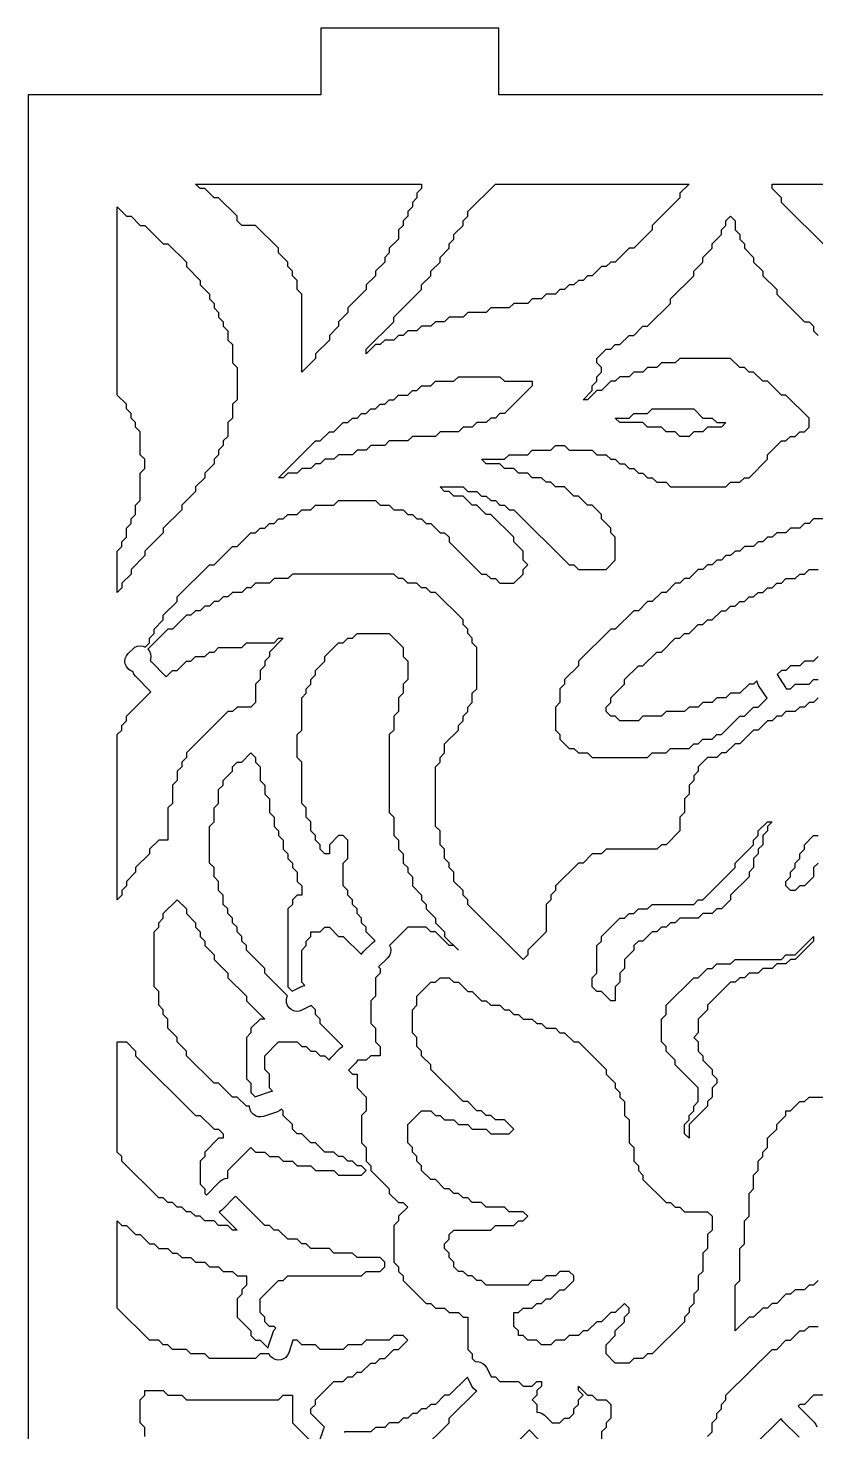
# Model space of a CAD drawing. Header units: millimetres. Extents: x 10 to 410, y 18 to 283.
# Drawn here: x 10 to 45.4, y 84 to 147 of the extents above; entities that cross this region are included whole.
import ezdxf

# ---------------------------------------------------------------- set-up
doc = ezdxf.new("R2010")
doc.units = ezdxf.units.MM
doc.layers.add('CUT', color=1, linetype='Continuous')

msp = doc.modelspace()

# ---------------------------------------------------------------- linework, layer by layer
at = {"layer": 'CUT'}
for points in [[(52.134, 147), (52.134, 144), (31.134, 144), (31.134, 147), (23.134, 147), (23.134, 144), (10, 144), (10, 24), (23.134, 24), (23.134, 21), (31.134, 21), (31.134, 24), (52.134, 24), (52.134, 21), (60.134, 21), (60.134, 24), (73.2679, 24), (73.2679, 144), (60.134, 144), (60.134, 147)], [(24.349803, 134.441176), (24.349803, 134.235294), (23.935811, 133.823529), (23.935811, 133.617647), (23.521819, 133.205882), (23.521819, 133), (22.900831, 132.382353), (22.900831, 132.176471), (22.279843, 131.558824), (22.279843, 135.058824), (22.072847, 135.264706), (22.072847, 135.676471), (21.86585, 135.882353), (21.86585, 136.088235), (21.658854, 136.294118), (21.658854, 136.5), (21.244862, 136.911765), (21.244862, 137.117647), (20.209882, 138.147059), (19.588894, 138.147059), (19.381898, 138.352941), (19.381898, 138.558824), (18.553913, 139.382353), (18.346917, 139.382353), (17.932925, 139.794118), (17.725929, 139.794118), (17.518933, 140), (27.66174, 140), (27.66174, 139.794118), (27.454744, 139.588235), (27.454744, 139.382353), (27.247748, 139.176471), (27.247748, 138.970588), (27.040752, 138.764706), (27.040752, 138.558824), (26.833756, 138.352941), (26.833756, 138.147059), (26.62676, 137.941176), (26.62676, 137.529412), (26.212768, 137.117647), (26.212768, 136.911765), (26.005772, 136.705882), (26.005772, 136.5), (25.59178, 136.088235), (25.59178, 135.882353), (25.177787, 135.470588), (25.177787, 135.264706)], [(33.664626, 135.058824), (33.250634, 135.058824), (33.043638, 134.852941), (32.629646, 134.852941), (32.42265, 134.647059), (31.801662, 134.647059), (31.594665, 134.441176), (30.766681, 134.441176), (30.559685, 134.235294), (29.731701, 134.235294), (29.524705, 134.029412), (28.903717, 134.029412), (28.696721, 133.823529), (28.282728, 133.823529), (28.075732, 133.617647), (27.66174, 133.617647), (27.454744, 133.411765), (27.040752, 133.411765), (26.833756, 133.205882), (26.62676, 133.205882), (26.419764, 133), (26.005772, 133), (25.798776, 132.794118), (25.59178, 132.794118), (25.177787, 132.382353), (25.177787, 132.588235), (26.419764, 133.823529), (26.419764, 134.029412), (27.66174, 135.264706), (27.66174, 135.470588), (28.075732, 135.882353), (28.075732, 136.088235), (28.489725, 136.5), (28.489725, 136.705882), (28.903717, 137.117647), (28.903717, 137.323529), (29.110713, 137.529412), (29.110713, 137.735294), (29.524705, 138.147059), (29.524705, 138.352941), (29.731701, 138.558824), (29.731701, 138.764706), (30.973677, 140), (39.667512, 140), (39.25352, 139.588235), (39.25352, 139.382353), (38.011543, 138.147059), (38.011543, 137.941176), (37.183559, 137.117647), (36.976563, 137.117647), (36.355575, 136.5), (36.148579, 136.5), (35.941583, 136.294118), (35.734587, 136.294118), (35.320595, 135.882353), (35.113599, 135.882353), (34.906603, 135.676471), (34.699606, 135.676471), (34.49261, 135.470588), (34.285614, 135.470588), (34.078618, 135.264706), (33.871622, 135.264706)], [(18.967906, 133), (19.174902, 132.794118), (19.174902, 131.970588), (19.381898, 131.764706), (19.381898, 130.323529), (19.174902, 130.117647), (19.174902, 129.5), (18.967906, 129.294118), (18.967906, 128.676471), (18.760909, 128.470588), (18.760909, 128.264706), (18.553913, 128.058824), (18.553913, 127.852941), (18.346917, 127.647059), (18.346917, 127.441176), (17.932925, 127.029412), (17.932925, 126.823529), (17.518933, 126.411765), (17.518933, 126.205882), (16.897945, 125.588235), (16.897945, 125.382353), (16.069961, 124.558824), (16.069961, 124.352941), (15.241976, 123.529412), (15.241976, 123.323529), (14.620988, 122.705882), (14.620988, 122.5), (14.206996, 122.088235), (14.206996, 121.882353), (14, 121.676471), (14, 123.529412), (14.206996, 123.735294), (14.206996, 123.941176), (14.413992, 124.147059), (14.413992, 124.558824), (14.620988, 124.764706), (14.620988, 124.970588), (14.827984, 125.176471), (14.827984, 125.588235), (15.03498, 125.794118), (15.03498, 127.029412), (15.241976, 127.235294), (15.241976, 127.647059), (15.03498, 127.852941), (15.03498, 128.882353), (14.827984, 129.088235), (14.827984, 129.294118), (14.620988, 129.5), (14.620988, 129.705882), (14.413992, 129.911765), (14.413992, 130.117647), (14, 130.529412), (14, 138.970588), (14.413992, 138.558824), (14.620988, 138.558824), (15.03498, 138.147059), (15.241976, 138.147059), (16.069961, 137.323529), (16.276957, 137.323529), (17.104941, 136.5), (17.104941, 136.294118), (17.725929, 135.676471), (17.725929, 135.470588), (18.139921, 135.058824), (18.139921, 134.852941), (18.346917, 134.647059), (18.346917, 134.441176), (18.553913, 134.235294), (18.553913, 134.029412), (18.760909, 133.823529), (18.760909, 133.617647), (18.967906, 133.411765)], [(27.454744, 130.735294), (27.66174, 130.941176), (28.075732, 130.941176), (28.282728, 131.147059), (29.110713, 131.147059), (29.317709, 131.352941), (31.180673, 131.352941), (31.387669, 131.147059), (32.629646, 131.147059), (32.629646, 130.941176), (31.387669, 129.705882), (31.180673, 129.705882), (30.973677, 129.5), (30.766681, 129.5), (30.559685, 129.294118), (30.145693, 129.294118), (29.938697, 129.088235), (29.524705, 129.088235), (29.317709, 128.882353), (28.489725, 128.882353), (28.282728, 128.676471), (27.247748, 128.676471), (27.040752, 128.470588), (26.212768, 128.470588), (26.005772, 128.264706), (25.384784, 128.264706), (25.177787, 128.058824), (24.763795, 128.058824), (24.556799, 127.852941), (23.935811, 127.852941), (23.728815, 127.647059), (23.314823, 127.647059), (23.107827, 127.441176), (22.900831, 127.441176), (22.693835, 127.235294), (22.279843, 127.235294), (22.072847, 127.029412), (21.658854, 127.029412), (21.451858, 126.823529), (21.244862, 126.823529), (22.900831, 128.470588), (23.107827, 128.470588), (23.521819, 128.882353), (23.728815, 128.882353), (24.142807, 129.294118), (24.349803, 129.294118), (24.556799, 129.5), (24.763795, 129.5), (24.970791, 129.705882), (25.177787, 129.705882), (25.384784, 129.911765), (25.59178, 129.911765), (25.798776, 130.117647), (26.005772, 130.117647), (26.212768, 130.323529), (26.419764, 130.323529), (26.62676, 130.529412), (27.040752, 130.529412), (27.247748, 130.735294)], [(36.562571, 129.294118), (36.355575, 129.5), (36.976563, 129.5), (37.183559, 129.705882), (37.804547, 129.705882), (38.011543, 129.911765), (39.874508, 129.911765), (40.2885, 129.5), (40.702492, 129.5), (40.909488, 129.294118), (41.32348, 129.294118), (41.116484, 129.088235), (40.495496, 129.088235), (40.2885, 128.882353), (39.874508, 128.882353), (39.667512, 128.676471), (39.25352, 128.676471), (39.046524, 128.882353), (38.632532, 128.882353), (38.425536, 129.088235), (37.804547, 129.088235), (37.597551, 129.294118)], [(39.046524, 106.852941), (38.839528, 106.852941), (38.632532, 106.647059), (38.425536, 106.647059), (38.21854, 106.441176), (38.011543, 106.441176), (37.597551, 106.029412), (37.390555, 106.029412), (37.183559, 105.823529), (37.183559, 105.617647), (36.769567, 105.205882), (36.769567, 104.794118), (36.562571, 104.588235), (36.562571, 104.176471), (36.355575, 103.970588), (36.355575, 103.352941), (36.148579, 103.352941), (35.734587, 103.764706), (35.527591, 103.764706), (35.320595, 103.970588), (35.320595, 104.382353), (35.527591, 104.588235), (35.527591, 105.823529), (35.734587, 106.029412), (35.734587, 106.235294), (36.562571, 107.058824), (36.769567, 107.058824), (36.976563, 107.264706), (37.183559, 107.264706), (37.390555, 107.470588), (37.804547, 107.470588), (38.011543, 107.676471), (39.874508, 107.676471), (40.081504, 107.882353), (40.2885, 107.882353), (41.737473, 109.323529), (41.737473, 109.529412), (42.565457, 110.352941), (42.565457, 110.558824), (42.772453, 110.764706), (42.772453, 110.970588), (43.186445, 111.382353), (43.393441, 111.382353), (43.186445, 111.176471), (43.186445, 110.970588), (42.979449, 110.764706), (42.979449, 110.352941), (42.772453, 110.147059), (42.772453, 109.941176), (42.565457, 109.735294), (42.565457, 109.323529), (42.358461, 109.117647), (42.358461, 108.911765), (41.530477, 108.088235), (41.530477, 107.882353), (41.116484, 107.470588), (40.909488, 107.470588), (40.702492, 107.264706), (40.2885, 107.264706), (40.081504, 107.058824), (39.25352, 107.058824)], [(40.081504, 101.088235), (40.2885, 100.882353), (40.2885, 100.676471), (40.702492, 100.264706), (40.702492, 100.058824), (40.909488, 99.852941), (40.909488, 99.647059), (40.702492, 99.441176), (40.702492, 99.029412), (40.495496, 98.823529), (40.495496, 98.617647), (39.667512, 97.794118), (39.667512, 97.176471), (39.460516, 97.382353), (39.460516, 97.794118), (39.667512, 98), (39.667512, 98.205882), (39.874508, 98.411765), (39.874508, 98.617647), (40.081504, 98.823529), (40.081504, 99.441176), (39.046524, 100.470588), (39.046524, 100.676471), (38.632532, 101.088235), (38.632532, 101.294118), (38.425536, 101.5), (38.425536, 102.529412), (38.632532, 102.735294), (38.632532, 103.147059), (39.874508, 104.382353), (40.081504, 104.382353), (40.495496, 104.794118), (40.702492, 104.794118), (40.909488, 105), (41.530477, 105), (41.737473, 105.205882), (43.807433, 105.205882), (44.014429, 105.411765), (44.428421, 105.411765), (45.256406, 106.235294), (45.256406, 106.029412), (44.428421, 105.205882), (44.221425, 105.205882), (44.014429, 105), (43.600437, 105), (43.393441, 104.794118), (42.979449, 104.794118), (42.772453, 104.588235), (42.358461, 104.588235), (42.151465, 104.382353), (41.944469, 104.382353), (41.737473, 104.176471), (41.530477, 104.176471), (40.495496, 103.147059), (40.495496, 102.941176), (40.081504, 102.529412), (40.081504, 101.911765), (39.874508, 101.705882), (40.081504, 101.5)], [(33.871622, 101.911765), (34.078618, 101.911765), (34.49261, 101.5), (34.699606, 101.5), (35.941583, 100.264706), (35.941583, 100.058824), (36.355575, 99.647059), (36.355575, 99.441176), (36.562571, 99.235294), (36.562571, 99.029412), (36.769567, 98.823529), (36.769567, 98.205882), (36.976563, 98), (36.976563, 96.970588), (37.183559, 96.764706), (37.183559, 96.147059), (37.390555, 95.941176), (37.390555, 95.735294), (37.597551, 95.529412), (37.597551, 95.323529), (38.632532, 94.294118), (38.839528, 94.294118), (39.046524, 94.088235), (39.25352, 94.088235), (39.460516, 93.882353), (40.495496, 93.882353), (40.702492, 93.676471), (40.702492, 93.058824), (40.495496, 92.852941), (40.495496, 92.235294), (40.2885, 92.029412), (40.2885, 91.205882), (40.081504, 91), (40.081504, 90.382353), (39.874508, 90.176471), (39.874508, 89.764706), (39.667512, 89.558824), (39.667512, 89.352941), (39.460516, 89.147059), (39.460516, 88.941176), (38.011543, 87.5), (37.804547, 87.5), (37.597551, 87.294118), (37.183559, 87.294118), (36.976563, 87.088235), (36.355575, 87.088235), (35.941583, 87.5), (35.941583, 87.911765), (36.355575, 88.323529), (36.355575, 88.529412), (36.769567, 88.941176), (36.769567, 89.147059), (36.976563, 89.352941), (36.976563, 89.558824), (36.769567, 89.764706), (36.355575, 89.352941), (36.148579, 89.352941), (35.734587, 88.941176), (35.527591, 88.941176), (35.113599, 88.529412), (34.906603, 88.529412), (34.699606, 88.323529), (34.285614, 88.323529), (34.078618, 88.117647), (33.664626, 88.117647), (33.45763, 87.911765), (33.043638, 87.911765), (32.836642, 88.117647), (32.42265, 88.117647), (32.215654, 88.323529), (32.008658, 88.323529), (32.008658, 88.529412), (31.801662, 88.735294), (31.801662, 89.352941), (32.008658, 89.352941), (32.215654, 89.558824), (32.629646, 89.558824), (32.836642, 89.764706), (33.043638, 89.764706), (33.250634, 89.970588), (33.45763, 89.970588), (33.871622, 90.382353), (34.078618, 90.382353), (34.49261, 90.794118), (34.49261, 91), (34.285614, 91.205882), (33.871622, 91.205882), (33.664626, 91), (33.250634, 91), (33.043638, 90.794118), (32.629646, 90.794118), (32.42265, 90.588235), (30.559685, 90.588235), (30.352689, 90.794118), (30.145693, 90.794118), (29.938697, 91), (29.731701, 91), (29.524705, 91.205882), (29.317709, 91.205882), (29.110713, 91.411765), (29.110713, 91.617647), (28.903717, 91.823529), (28.903717, 92.029412), (28.696721, 92.235294), (28.696721, 92.441176), (28.903717, 92.647059), (28.903717, 92.852941), (29.110713, 93.058824), (30.766681, 93.058824), (30.973677, 93.264706), (31.801662, 93.264706), (32.008658, 93.470588), (32.215654, 93.470588), (32.42265, 93.676471), (32.215654, 93.882353), (31.594665, 93.882353), (31.387669, 94.088235), (30.559685, 94.088235), (30.352689, 94.294118), (29.938697, 94.294118), (29.731701, 94.5), (29.524705, 94.5), (29.317709, 94.705882), (29.110713, 94.705882), (28.903717, 94.911765), (28.696721, 94.911765), (28.282728, 95.323529), (28.075732, 95.323529), (27.66174, 95.735294), (27.66174, 95.941176), (27.454744, 96.147059), (27.454744, 96.352941), (27.247748, 96.558824), (27.247748, 96.764706), (27.040752, 96.970588), (27.040752, 97.794118), (27.66174, 98.411765), (28.075732, 98.411765), (28.282728, 98.205882), (28.489725, 98.205882), (28.696721, 98), (29.110713, 98), (29.317709, 97.794118), (29.731701, 97.794118), (29.938697, 97.588235), (30.559685, 97.588235), (30.766681, 97.382353), (31.594665, 97.382353), (31.801662, 97.588235), (31.387669, 98), (30.973677, 98), (30.766681, 98.205882), (30.559685, 98.205882), (30.352689, 98.411765), (30.145693, 98.411765), (29.731701, 98.823529), (29.524705, 98.823529), (28.075732, 100.264706), (28.075732, 100.470588), (27.66174, 100.882353), (27.66174, 101.088235), (27.454744, 101.294118), (27.454744, 101.705882), (27.247748, 101.911765), (27.247748, 102.941176), (27.454744, 103.147059), (27.454744, 103.558824), (28.075732, 104.176471), (28.282728, 104.176471), (28.489725, 104.382353), (28.903717, 104.382353), (29.110713, 104.176471), (29.317709, 104.176471), (29.731701, 103.764706), (29.938697, 103.764706), (30.352689, 103.352941), (30.559685, 103.352941), (30.766681, 103.147059), (31.180673, 103.147059), (31.387669, 102.941176), (31.594665, 102.941176), (31.801662, 102.735294), (32.008658, 102.735294), (32.215654, 102.529412), (32.629646, 102.529412), (32.836642, 102.323529), (33.043638, 102.323529), (33.250634, 102.117647), (33.664626, 102.117647)]]:
    msp.add_lwpolyline(points, close=True, dxfattribs=at)
for points in [[(45.877394, 137.117647), (43.807433, 139.176471), (43.807433, 139.382353), (43.393441, 139.794118), (43.393441, 140), (51.88028, 140)], [(45.463402, 116.941176), (45.256406, 116.735294), (45.04941, 116.735294), (44.842414, 116.529412), (44.635418, 116.529412), (44.428421, 116.323529), (44.014429, 116.323529), (43.807433, 116.117647), (43.600437, 116.117647), (43.393441, 115.911765), (43.186445, 115.911765), (42.772453, 115.5), (42.565457, 115.5), (41.944469, 114.882353), (41.737473, 114.882353), (41.32348, 114.470588), (41.116484, 114.470588), (40.909488, 114.264706), (40.495496, 114.264706), (40.081504, 113.852941), (40.081504, 113.647059), (39.874508, 113.441176), (39.874508, 113.235294), (39.667512, 113.029412), (39.667512, 112.617647), (39.460516, 112.411765), (39.460516, 111.794118), (39.25352, 111.588235), (39.25352, 110.970588), (38.632532, 110.352941), (38.425536, 110.352941), (38.21854, 110.147059), (35.941583, 110.147059), (35.734587, 109.941176), (35.320595, 109.941176), (34.906603, 109.529412), (34.699606, 109.529412), (33.664626, 108.5), (33.664626, 108.294118), (33.45763, 108.088235), (33.45763, 107.882353), (33.250634, 107.676471), (33.250634, 106.441176), (32.42265, 105.617647), (32.42265, 105.411765), (32.215654, 105.205882), (29.731701, 107.676471), (29.731701, 107.882353), (29.524705, 108.088235), (29.524705, 108.294118), (29.110713, 108.705882), (29.110713, 109.117647), (28.903717, 109.323529), (28.903717, 109.529412), (28.696721, 109.735294), (28.696721, 110.147059), (28.489725, 110.352941), (28.489725, 110.970588), (28.282728, 111.176471), (28.282728, 113.852941), (28.489725, 114.058824), (28.489725, 114.264706), (28.696721, 114.470588), (28.696721, 114.882353), (29.317709, 115.5), (29.317709, 115.705882), (29.524705, 115.911765), (29.524705, 116.117647), (29.731701, 116.323529), (29.731701, 116.529412), (29.938697, 116.735294), (29.938697, 117.147059), (30.145693, 117.352941), (30.145693, 119.205882), (29.938697, 119.411765), (29.938697, 119.617647), (29.731701, 119.823529), (29.731701, 120.029412), (29.524705, 120.235294), (29.524705, 120.441176), (28.282728, 121.676471), (28.075732, 121.676471), (27.868736, 121.882353), (27.66174, 121.882353), (27.454744, 122.088235), (27.040752, 122.088235), (26.833756, 122.294118), (26.62676, 122.294118), (26.419764, 122.5), (21.86585, 122.5), (21.658854, 122.294118), (21.037866, 122.294118), (20.83087, 122.088235), (20.209882, 122.088235), (20.002886, 121.882353), (19.79589, 121.882353), (19.588894, 121.676471), (19.174902, 121.676471), (18.967906, 121.470588), (18.760909, 121.470588), (18.553913, 121.264706), (18.346917, 121.264706), (18.139921, 121.058824), (17.932925, 121.058824), (17.725929, 120.852941), (17.518933, 120.852941), (17.311937, 120.647059), (17.104941, 120.647059), (16.483953, 120.029412), (16.276957, 120.029412), (15.375306, 119.132612), (15.451318, 119.032995), (15.498958, 118.9171), (15.514979, 118.792823), (15.498288, 118.668634), (15.474402, 118.611406), (15.506804, 118.586404), (16.197707, 117.891765), (16.483953, 118.176471), (16.690949, 118.176471), (17.104941, 118.588235), (17.311937, 118.588235), (17.518933, 118.794118), (17.932925, 118.794118), (18.139921, 119), (18.346917, 119), (18.553913, 119.205882), (19.588894, 119.205882), (19.79589, 119.411765), (21.037866, 119.411765), (21.244862, 119.617647), (21.451858, 119.617647), (20.83087, 119), (20.83087, 118.794118), (20.623874, 118.588235), (20.623874, 118.382353), (20.416878, 118.176471), (20.416878, 117.764706), (20.209882, 117.558824), (20.209882, 116.735294), (20.002886, 116.529412), (19.381898, 116.529412), (19.174902, 116.323529), (18.967906, 116.323529), (17.104941, 114.470588), (17.104941, 114.264706), (16.897945, 114.058824), (16.897945, 113.852941), (16.690949, 113.647059), (16.690949, 113.235294), (16.483953, 113.029412), (16.483953, 112.205882), (16.276957, 112), (16.276957, 110.558824), (15.862965, 110.558824), (15.448972, 110.147059), (15.448972, 109.941176), (14.827984, 109.323529), (14.827984, 109.117647), (14.413992, 108.705882), (14.413992, 108.5), (14.206996, 108.294118), (14.206996, 108.088235), (14, 107.882353), (14, 115.294118), (14.206996, 115.5), (14.206996, 115.705882), (14.413992, 115.911765), (14.413992, 116.117647), (15.517055, 117.214776), (14.826153, 117.909415), (14.750141, 118.009032), (14.702501, 118.124928), (14.586864, 118.173192), (14.487659, 118.249741), (14.411646, 118.349357), (14.364006, 118.465253), (14.347986, 118.58953), (14.364677, 118.713719), (14.412941, 118.829356), (14.48949, 118.928561), (14.696486, 119.134443), (14.796102, 119.210456), (14.911998, 119.258095), (15.036275, 119.274116), (15.160464, 119.257425), (15.254385, 119.218224), (15.448972, 119.411765), (15.448972, 119.617647), (15.655969, 119.823529), (15.655969, 120.029412), (16.069961, 120.441176), (16.069961, 120.647059), (16.690949, 121.264706), (16.690949, 121.470588), (18.139921, 122.911765), (18.346917, 122.911765), (19.174902, 123.735294), (19.381898, 123.735294), (20.002886, 124.352941), (20.209882, 124.352941), (20.416878, 124.558824), (20.623874, 124.558824), (20.83087, 124.764706), (21.037866, 124.764706), (21.244862, 124.970588), (21.451858, 124.970588), (21.658854, 125.176471), (22.072847, 125.176471), (22.279843, 125.382353), (22.693835, 125.382353), (22.900831, 125.588235), (23.728815, 125.588235), (23.935811, 125.794118), (25.59178, 125.794118), (25.798776, 125.588235), (26.212768, 125.588235), (26.419764, 125.382353), (26.833756, 125.382353), (27.040752, 125.176471), (27.247748, 125.176471), (27.454744, 124.970588), (27.66174, 124.970588), (27.868736, 124.764706), (28.075732, 124.764706), (28.489725, 124.352941), (28.696721, 124.352941), (28.903717, 124.147059), (28.903717, 123.941176), (30.352689, 122.5), (30.559685, 122.5), (30.766681, 122.294118), (30.973677, 122.294118), (31.180673, 122.088235), (31.801662, 122.088235), (32.215654, 122.5), (32.215654, 122.705882), (32.42265, 122.911765), (32.215654, 123.117647), (32.215654, 123.529412), (31.801662, 123.941176), (31.801662, 124.147059), (30.766681, 125.176471), (30.559685, 125.176471), (30.145693, 125.588235), (29.938697, 125.588235), (29.524705, 126), (29.110713, 126), (28.903717, 126.205882), (28.696721, 126.205882), (28.489725, 126.411765), (29.524705, 126.411765), (29.731701, 126.205882), (30.145693, 126.205882), (30.352689, 126), (30.559685, 126), (30.766681, 125.794118), (30.973677, 125.794118), (31.180673, 125.588235), (31.387669, 125.588235), (31.594665, 125.382353), (31.801662, 125.382353), (34.285614, 122.911765), (34.49261, 122.911765), (34.699606, 122.705882), (35.941583, 122.705882), (36.355575, 123.117647), (36.355575, 124.147059), (36.148579, 124.352941), (36.148579, 124.558824), (35.734587, 124.970588), (35.734587, 125.176471), (35.320595, 125.588235), (35.113599, 125.588235), (34.699606, 126), (34.49261, 126), (34.078618, 126.411765), (33.664626, 126.411765), (33.45763, 126.617647), (33.250634, 126.617647), (33.043638, 126.823529), (32.629646, 126.823529), (32.42265, 127.029412), (32.008658, 127.029412), (31.801662, 127.235294), (31.387669, 127.235294), (31.180673, 127.441176), (30.559685, 127.441176), (30.352689, 127.647059), (31.387669, 127.647059), (31.594665, 127.852941), (32.42265, 127.852941), (32.629646, 128.058824), (33.45763, 128.058824), (33.664626, 128.264706), (34.078618, 128.264706), (34.285614, 128.058824), (35.320595, 128.058824), (35.527591, 127.852941), (35.941583, 127.852941), (36.148579, 127.647059), (36.355575, 127.647059), (36.562571, 127.441176), (36.769567, 127.441176), (36.976563, 127.235294), (37.183559, 127.235294), (37.390555, 127.029412), (37.597551, 127.029412), (37.804547, 126.823529), (38.011543, 126.823529), (38.21854, 126.617647), (38.632532, 126.617647), (38.839528, 126.411765), (41.32348, 126.411765), (41.530477, 126.617647), (41.944469, 126.617647), (42.151465, 126.823529), (42.358461, 126.823529), (43.186445, 127.647059), (43.186445, 127.852941), (43.807433, 128.470588), (44.014429, 128.470588), (44.221425, 128.676471), (44.428421, 128.676471), (44.635418, 128.882353), (44.842414, 128.882353), (45.04941, 129.088235), (45.04941, 129.5), (44.014429, 130.529412), (43.807433, 130.529412), (43.186445, 131.147059), (42.979449, 131.147059), (42.565457, 131.558824), (42.358461, 131.558824), (42.151465, 131.764706), (41.944469, 131.764706), (41.530477, 132.176471), (39.25352, 132.176471), (39.046524, 131.970588), (38.425536, 131.970588), (38.21854, 131.764706), (37.804547, 131.764706), (37.597551, 131.558824), (37.183559, 131.558824), (36.976563, 131.352941), (36.562571, 131.352941), (36.355575, 131.147059), (36.148579, 131.147059), (35.734587, 130.735294), (35.527591, 130.735294), (35.113599, 130.323529), (34.906603, 130.323529), (35.320595, 130.735294), (35.320595, 130.941176), (35.527591, 131.147059), (35.527591, 131.352941), (35.734587, 131.558824), (35.734587, 131.764706), (35.527591, 131.970588), (35.527591, 132.176471), (35.941583, 132.588235), (36.148579, 132.588235), (36.355575, 132.794118), (36.562571, 132.794118), (36.976563, 133.205882), (37.183559, 133.205882), (37.597551, 133.617647), (37.804547, 133.617647), (38.839528, 134.647059), (38.839528, 134.852941), (39.874508, 135.882353), (39.874508, 136.088235), (40.2885, 136.5), (40.2885, 136.705882), (40.702492, 137.117647), (40.702492, 137.323529), (41.116484, 137.735294), (41.116484, 137.941176), (41.32348, 138.147059), (41.32348, 138.352941), (41.530477, 138.558824), (41.737473, 138.352941), (41.737473, 137.941176), (41.944469, 137.735294), (41.944469, 137.529412), (42.151465, 137.323529), (42.151465, 137.117647), (42.565457, 136.705882), (42.565457, 136.5), (42.979449, 136.088235), (42.979449, 135.882353), (43.600437, 135.264706), (43.600437, 135.058824), (44.842414, 133.823529), (45.04941, 133.823529), (45.256406, 133.617647), (45.256406, 133.411765), (45.463402, 133.205882)], [(45.877394, 124.970588), (45.256406, 124.970588), (45.04941, 124.764706), (44.842414, 124.764706), (44.635418, 124.558824), (44.221425, 124.558824), (44.014429, 124.352941), (43.600437, 124.352941), (43.393441, 124.147059), (43.186445, 124.147059), (42.979449, 123.941176), (42.772453, 123.941176), (42.565457, 123.735294), (42.151465, 123.735294), (41.944469, 123.529412), (41.737473, 123.529412), (41.530477, 123.323529), (41.32348, 123.323529), (41.116484, 123.117647), (40.909488, 123.117647), (40.702492, 122.911765), (40.495496, 122.911765), (40.2885, 122.705882), (40.081504, 122.705882), (39.667512, 122.294118), (39.460516, 122.294118), (39.25352, 122.088235), (39.046524, 122.088235), (38.632532, 121.676471), (38.425536, 121.676471), (38.011543, 121.264706), (37.804547, 121.264706), (37.390555, 120.852941), (37.183559, 120.852941), (36.355575, 120.029412), (36.148579, 120.029412), (34.699606, 118.588235), (34.699606, 118.382353), (34.078618, 117.764706), (34.078618, 117.558824), (33.871622, 117.352941), (33.871622, 116.735294), (33.664626, 116.529412), (33.664626, 115.5), (33.871622, 115.294118), (33.871622, 115.088235), (34.285614, 114.676471), (34.49261, 114.676471), (34.699606, 114.470588), (35.113599, 114.470588), (35.320595, 114.264706), (37.804547, 114.264706), (38.011543, 114.470588), (38.632532, 114.470588), (38.839528, 114.676471), (39.667512, 114.676471), (39.874508, 114.882353), (40.081504, 114.882353), (40.2885, 115.088235), (40.702492, 115.088235), (40.909488, 115.294118), (41.116484, 115.294118), (41.944469, 116.117647), (42.151465, 116.117647), (42.565457, 116.529412), (42.772453, 116.529412), (43.170929, 116.925744), (42.787726, 117.497455), (42.732142, 117.609758), (42.712949, 117.705522), (42.565457, 117.558824), (42.358461, 117.558824), (41.944469, 117.147059), (41.530477, 117.147059), (41.32348, 116.941176), (40.909488, 116.941176), (40.702492, 116.735294), (40.2885, 116.735294), (40.081504, 116.529412), (39.667512, 116.529412), (39.460516, 116.323529), (38.632532, 116.323529), (38.425536, 116.117647), (37.597551, 116.117647), (37.390555, 115.911765), (36.562571, 115.911765), (36.355575, 116.117647), (36.148579, 116.117647), (35.941583, 116.323529), (35.941583, 116.529412), (36.148579, 116.735294), (36.148579, 116.941176), (36.769567, 117.558824), (36.769567, 117.764706), (37.390555, 118.382353), (37.597551, 118.382353), (38.21854, 119), (38.425536, 119), (39.046524, 119.617647), (39.25352, 119.617647), (39.460516, 119.823529), (39.667512, 119.823529), (40.081504, 120.235294), (40.2885, 120.235294), (40.495496, 120.441176), (40.702492, 120.441176), (41.116484, 120.852941), (41.32348, 120.852941), (41.530477, 121.058824), (41.737473, 121.058824), (41.944469, 121.264706), (42.151465, 121.264706), (42.358461, 121.470588), (42.565457, 121.470588), (42.772453, 121.676471), (42.979449, 121.676471), (43.186445, 121.882353), (43.393441, 121.882353), (43.600437, 122.088235), (43.807433, 122.088235), (44.014429, 122.294118), (44.428421, 122.294118), (44.635418, 122.5), (44.842414, 122.5), (45.04941, 122.705882), (45.463402, 122.705882)], [(23.066698, 83.534881), (23.273694, 84.152528), (23.304677, 84.215974), (22.693835, 84.823529), (22.693835, 85.029412), (22.900831, 85.235294), (22.900831, 85.441176), (23.728815, 86.264706), (24.142807, 86.264706), (24.349803, 86.470588), (24.556799, 86.470588), (24.763795, 86.676471), (24.970791, 86.676471), (25.384784, 87.088235), (25.59178, 87.088235), (25.798776, 87.294118), (26.005772, 87.294118), (26.419764, 87.705882), (26.62676, 87.705882), (27.040752, 88.117647), (26.833756, 88.323529), (26.419764, 88.323529), (26.212768, 88.117647), (25.177787, 88.117647), (24.970791, 87.911765), (24.349803, 87.911765), (24.142807, 87.705882), (23.107827, 87.705882), (22.900831, 87.911765), (22.279843, 87.911765), (22.072847, 88.117647), (21.889098, 88.117647), (21.699983, 87.553355), (21.644998, 87.440758), (21.562745, 87.346229), (21.458828, 87.27621), (21.34033, 87.235472), (21.215326, 87.226792), (21.092335, 87.250761), (20.979738, 87.305746), (20.885209, 87.388), (20.81519, 87.491916), (20.812411, 87.5), (20.416878, 87.5), (20.209882, 87.294118), (18.139921, 87.294118), (17.932925, 87.5), (17.311937, 87.5), (17.104941, 87.705882), (16.483953, 87.705882), (16.276957, 87.911765), (16.069961, 87.911765), (15.862965, 88.117647), (15.448972, 88.117647), (14, 89.558824), (14, 93.470588), (14.206996, 93.264706), (14.413992, 93.264706), (14.827984, 92.852941), (15.03498, 92.852941), (15.448972, 92.441176), (15.655969, 92.441176), (15.862965, 92.235294), (16.276957, 92.235294), (16.483953, 92.029412), (16.690949, 92.029412), (16.897945, 91.823529), (17.311937, 91.823529), (17.518933, 91.617647), (17.932925, 91.617647), (18.139921, 91.411765), (18.553913, 91.411765), (18.760909, 91.205882), (19.174902, 91.205882), (19.381898, 91), (19.79589, 91), (19.79589, 90.588235), (19.588894, 90.382353), (19.588894, 90.176471), (19.381898, 89.970588), (19.381898, 89.147059), (20.002886, 88.529412), (20.002886, 88.323529), (20.209882, 88.117647), (20.416878, 88.117647), (20.77152, 87.764913), (20.789741, 87.85841), (20.996737, 88.476057), (21.051722, 88.588654), (21.113694, 88.659874), (21.037866, 88.735294), (20.83087, 88.735294), (20.623874, 88.941176), (20.623874, 89.147059), (20.416878, 89.352941), (20.416878, 89.970588), (21.244862, 90.794118), (21.451858, 90.794118), (21.658854, 91), (24.970791, 91), (25.177787, 91.205882), (25.798776, 91.205882), (26.005772, 91.411765), (26.005772, 91.617647), (25.798776, 91.823529), (24.763795, 91.823529), (24.556799, 92.029412), (23.728815, 92.029412), (23.521819, 92.235294), (22.693835, 92.235294), (22.486839, 92.441176), (22.279843, 92.441176), (22.072847, 92.647059), (21.658854, 92.647059), (21.244862, 93.058824), (21.037866, 93.058824), (20.83087, 93.264706), (20.623874, 93.264706), (19.308231, 94.57327), (18.690593, 93.952291), (18.591388, 93.875742), (18.569672, 93.866679), (19.381898, 93.058824), (19.174902, 93.058824), (18.967906, 93.264706), (18.553913, 93.264706), (18.346917, 93.470588), (17.932925, 93.470588), (17.725929, 93.676471), (17.518933, 93.676471), (17.311937, 93.882353), (17.104941, 93.882353), (16.897945, 94.088235), (16.690949, 94.088235), (16.483953, 94.294118), (16.276957, 94.294118), (16.069961, 94.5), (15.862965, 94.5), (14.206996, 96.147059), (14.206996, 96.352941), (14, 96.558824), (14, 101.5), (14.413992, 101.5), (14.827984, 101.088235), (14.827984, 100.882353), (17.518933, 98.205882), (17.725929, 98.205882), (18.346917, 97.588235), (18.553913, 97.588235), (18.760909, 97.382353), (18.760909, 97.176471), (18.553913, 97.176471), (17.932925, 96.558824), (17.932925, 96.352941), (17.725929, 96.147059), (17.725929, 95.117647), (17.932925, 94.911765), (17.932925, 94.705882), (18.009942, 94.62928), (18.62758, 95.250259), (18.726785, 95.326808), (18.842422, 95.375072), (18.966611, 95.391763), (18.967906, 95.391596), (18.967906, 95.735294), (20.002886, 96.764706), (20.209882, 96.558824), (20.623874, 96.558824), (20.83087, 96.352941), (21.244862, 96.352941), (21.451858, 96.147059), (21.86585, 96.147059), (22.072847, 95.941176), (22.693835, 95.941176), (22.900831, 95.735294), (23.728815, 95.735294), (23.935811, 95.529412), (24.970791, 95.529412), (25.177787, 95.735294), (24.970791, 95.941176), (24.763795, 95.941176), (24.556799, 96.147059), (24.349803, 96.147059), (24.142807, 96.352941), (23.935811, 96.352941), (23.728815, 96.558824), (23.314823, 96.558824), (22.900831, 96.970588), (22.693835, 96.970588), (22.279843, 97.382353), (22.072847, 97.382353), (21.86585, 97.588235), (21.86585, 97.794118), (21.451858, 98.205882), (21.451858, 98.411765), (21.376238, 98.486978), (21.301694, 98.422537), (21.18892, 98.367917), (20.567932, 98.162035), (20.444863, 98.138464), (20.319888, 98.147548), (20.201522, 98.188669), (20.097833, 98.259024), (20.015886, 98.353819), (19.961265, 98.466593), (19.937695, 98.589662), (19.939729, 98.617647), (19.79589, 98.617647), (19.381898, 99.029412), (19.174902, 99.029412), (18.553913, 99.647059), (18.346917, 99.647059), (17.104941, 100.882353), (17.104941, 101.088235), (16.690949, 101.5), (16.690949, 101.705882), (16.276957, 102.117647), (16.276957, 102.529412), (16.069961, 102.735294), (16.069961, 102.941176), (15.862965, 103.147059), (15.862965, 103.764706), (15.655969, 103.970588), (15.655969, 106.441176), (15.862965, 106.647059), (15.862965, 106.852941), (16.069961, 107.058824), (16.069961, 107.264706), (16.690949, 107.882353), (17.104941, 107.470588), (17.104941, 107.264706), (17.518933, 106.852941), (17.518933, 106.647059), (17.725929, 106.441176), (17.725929, 106.235294), (17.932925, 106.029412), (17.932925, 105.823529), (18.346917, 105.411765), (18.346917, 105.205882), (18.967906, 104.588235), (18.967906, 104.382353), (19.79589, 103.558824), (19.79589, 103.352941), (20.623874, 102.529412), (20.416878, 102.529412), (20.002886, 102.117647), (20.002886, 101.911765), (19.79589, 101.705882), (19.79589, 99.852941), (20.002886, 99.647059), (20.002886, 99.235294), (20.198554, 99.040679), (20.265824, 99.07326), (20.886812, 99.279142), (20.976509, 99.296321), (20.83087, 99.441176), (20.83087, 100.058824), (20.623874, 100.264706), (20.623874, 100.882353), (21.244862, 101.5), (22.072847, 101.5), (22.279843, 101.294118), (22.486839, 101.294118), (22.693835, 101.088235), (22.900831, 101.088235), (23.107827, 100.882353), (23.314823, 100.882353), (23.51276, 100.685481), (23.521706, 100.707245), (23.597719, 100.806861), (24.009478, 101.220847), (24.108683, 101.297396), (24.130398, 101.30646), (23.107827, 102.323529), (23.107827, 102.529412), (22.900831, 102.735294), (22.900831, 102.941176), (22.707362, 103.133604), (22.700576, 103.129037), (22.286584, 102.923155), (22.168064, 102.88248), (22.043055, 102.873867), (21.920076, 102.897901), (21.807509, 102.952946), (21.713024, 103.03525), (21.64306, 103.139204), (21.602385, 103.257724), (21.593772, 103.382733), (21.617807, 103.505711), (21.648711, 103.568912), (20.623874, 104.588235), (20.623874, 104.794118), (19.79589, 105.617647), (19.79589, 105.823529), (19.588894, 106.029412), (19.588894, 106.235294), (19.381898, 106.441176), (19.381898, 106.647059), (19.174902, 106.852941), (19.174902, 107.058824), (18.967906, 107.264706), (18.967906, 107.470588), (18.760909, 107.676471), (18.760909, 108.088235), (18.553913, 108.294118), (18.553913, 108.705882), (18.346917, 108.911765), (18.346917, 109.323529), (18.139921, 109.529412), (18.139921, 111.176471), (18.346917, 111.382353), (18.346917, 112), (18.553913, 112.205882), (18.553913, 112.823529), (18.760909, 113.029412), (18.760909, 113.235294), (19.174902, 113.647059), (19.174902, 113.852941), (19.381898, 114.058824), (19.588894, 114.058824), (20.002886, 114.470588), (20.209882, 114.264706), (20.209882, 114.058824), (20.416878, 113.852941), (20.416878, 113.235294), (20.623874, 113.029412), (20.623874, 112.617647), (20.83087, 112.411765), (20.83087, 111.794118), (21.037866, 111.588235), (21.037866, 111.176471), (21.244862, 110.970588), (21.244862, 110.764706), (21.451858, 110.558824), (21.451858, 110.147059), (21.658854, 109.941176), (21.658854, 109.735294), (21.86585, 109.529412), (21.86585, 109.323529), (22.072847, 109.117647), (22.072847, 108.705882), (22.279843, 108.5), (22.279843, 108.088235), (22.072847, 108.088235), (21.86585, 107.882353), (21.86585, 107.676471), (21.658854, 107.470588), (21.658854, 103.970588), (21.852323, 103.77816), (21.859109, 103.782728), (22.273102, 103.98861), (22.391621, 104.029285), (22.425479, 104.031618), (22.279843, 104.176471), (22.279843, 105.617647), (22.486839, 105.823529), (22.486839, 106.029412), (22.693835, 106.235294), (22.693835, 106.441176), (23.107827, 106.441176), (23.314823, 106.647059), (23.521819, 106.647059), (23.935811, 106.235294), (24.142807, 106.235294), (24.961733, 105.420775), (24.970679, 105.442539), (25.046691, 105.542155), (25.45845, 105.956142), (25.557655, 106.03269), (25.579371, 106.041754), (25.177787, 106.441176), (25.177787, 106.647059), (24.970791, 106.852941), (24.970791, 107.058824), (24.763795, 107.264706), (24.763795, 107.470588), (24.556799, 107.676471), (24.556799, 107.882353), (24.349803, 108.088235), (24.349803, 108.294118), (24.142807, 108.5), (24.142807, 109.529412), (24.349803, 109.735294), (24.349803, 110.558824), (24.142807, 110.764706), (23.935811, 110.764706), (23.521819, 110.352941), (23.521819, 109.941176), (23.314823, 109.941176), (23.107827, 110.147059), (23.107827, 110.352941), (22.900831, 110.558824), (22.900831, 110.764706), (22.693835, 110.970588), (22.693835, 111.382353), (22.486839, 111.588235), (22.486839, 112), (22.279843, 112.205882), (22.279843, 114.058824), (22.072847, 114.264706), (22.072847, 115.294118), (22.279843, 115.5), (22.279843, 116.941176), (22.486839, 117.147059), (22.486839, 117.352941), (22.693835, 117.558824), (22.693835, 117.764706), (22.900831, 117.970588), (22.900831, 118.176471), (23.314823, 118.588235), (23.314823, 118.794118), (23.935811, 119.411765), (24.142807, 119.411765), (24.349803, 119.617647), (24.556799, 119.617647), (24.763795, 119.823529), (26.212768, 119.823529), (26.833756, 119.205882), (26.833756, 118.794118), (27.040752, 118.588235), (27.040752, 117.764706), (26.833756, 117.558824), (26.833756, 117.147059), (26.62676, 116.941176), (26.62676, 116.323529), (26.419764, 116.117647), (26.419764, 115.5), (26.212768, 115.294118), (26.212768, 111.794118), (26.419764, 111.588235), (26.419764, 110.764706), (26.62676, 110.558824), (26.62676, 110.147059), (26.833756, 109.941176), (26.833756, 109.529412), (27.040752, 109.323529), (27.040752, 109.117647), (27.247748, 108.911765), (27.247748, 108.5), (27.66174, 108.088235), (27.66174, 107.882353), (27.868736, 107.676471), (27.868736, 107.470588), (28.282728, 107.058824), (28.282728, 106.852941), (28.696721, 106.441176), (28.696721, 106.235294), (29.317709, 105.617647), (29.110713, 105.823529), (28.903717, 105.823529), (28.282728, 106.441176), (28.075732, 106.441176), (27.868736, 106.647059), (27.040752, 106.647059), (26.223904, 105.834605), (26.262083, 105.74313), (26.278774, 105.618942), (26.262753, 105.494665), (26.215114, 105.378769), (26.139101, 105.279153), (25.727343, 104.865166), (25.798776, 104.794118), (25.798776, 104.588235), (25.59178, 104.382353), (25.59178, 103.558824), (25.384784, 103.352941), (25.384784, 102.323529), (25.59178, 102.117647), (25.59178, 101.5), (25.798776, 101.294118), (25.798776, 100.882353), (25.384784, 100.882353), (25.177787, 100.676471), (24.779704, 100.676471), (24.766141, 100.643475), (24.690129, 100.543858), (24.38131, 100.233369), (24.556799, 100.058824), (24.763795, 100.058824), (24.763795, 99.441176), (25.177787, 99.029412), (25.177787, 98.411765), (24.970791, 98.205882), (24.970791, 96.970588), (25.177787, 96.764706), (25.177787, 96.147059), (25.384784, 95.941176), (25.384784, 95.735294), (26.212768, 94.911765), (26.212768, 94.705882), (26.62676, 94.294118), (26.833756, 94.294118), (27.040752, 94.088235), (26.62676, 93.676471), (26.62676, 93.470588), (26.419764, 93.264706), (26.419764, 91.617647), (26.62676, 91.411765), (26.62676, 91.205882), (26.833756, 91), (26.833756, 90.794118), (27.868736, 89.764706), (28.075732, 89.764706), (28.282728, 89.558824), (28.696721, 89.558824), (28.903717, 89.352941), (29.317709, 89.352941), (29.524705, 89.147059), (29.731701, 89.147059), (29.731701, 87.705882), (29.938697, 87.5), (29.938697, 87.294118), (30.084446, 87.149153), (30.173417, 87.155669), (30.296498, 87.132166), (30.409302, 87.077607), (30.504141, 86.995712), (30.574553, 86.892061), (30.781549, 86.480296), (30.784928, 86.470588), (30.973677, 86.470588), (31.180673, 86.264706), (32.008658, 86.264706), (32.215654, 86.058824), (32.629646, 86.058824), (32.836642, 86.264706), (33.043638, 86.264706), (33.043638, 86.058824), (32.836642, 85.852941), (32.836642, 85.647059), (32.629646, 85.441176), (32.836642, 85.235294), (32.836642, 84.891596), (32.959624, 84.875743), (33.07552, 84.828103), (33.175136, 84.75209), (33.517303, 84.411765), (33.871622, 84.411765), (34.078618, 84.617647), (34.285614, 84.617647), (34.49261, 84.823529), (34.49261, 85.029412), (34.699606, 85.235294), (34.699606, 85.441176), (34.906603, 85.647059), (34.699606, 85.852941), (34.699606, 86.058824), (35.113599, 85.647059), (35.320595, 85.647059), (35.527591, 85.441176), (35.941583, 85.441176), (36.148579, 85.235294), (36.148579, 84.617647), (35.941583, 84.411765), (35.941583, 84.205882), (35.734587, 84), (35.734587, 83.588235)], [(45.463402, 118.794118), (45.256406, 118.588235), (44.842414, 118.588235), (44.635418, 118.382353), (44.221425, 118.382353), (44.014429, 118.176471), (43.807433, 118.176471), (43.615954, 117.986021), (43.999156, 117.41431), (44.02953, 117.352941), (44.221425, 117.352941), (44.428421, 117.558824), (45.04941, 117.558824), (45.256406, 117.764706), (45.463402, 117.764706)], [(45.463402, 109.529412), (45.256406, 109.323529), (45.256406, 108.911765), (44.842414, 108.5), (44.635418, 108.5), (44.428421, 108.294118), (44.221425, 108.294118), (44.014429, 108.5), (44.014429, 108.705882), (44.221425, 108.911765), (44.221425, 109.117647), (44.428421, 109.323529), (44.428421, 109.529412), (44.635418, 109.735294), (44.635418, 109.941176), (44.842414, 110.147059), (44.842414, 110.352941), (45.256406, 110.764706), (45.463402, 110.764706)], [(45.463402, 90.794118), (45.256406, 90.588235), (45.04941, 90.588235), (44.842414, 90.382353), (44.428421, 90.382353), (44.221425, 90.176471), (44.014429, 90.176471), (43.600437, 89.764706), (43.393441, 89.764706), (43.186445, 89.558824), (42.979449, 89.558824), (42.565457, 89.147059), (42.358461, 89.147059), (41.737473, 88.529412), (41.737473, 90.588235), (41.944469, 90.794118), (41.944469, 92.235294), (42.151465, 92.441176), (42.151465, 93.470588), (42.358461, 93.676471), (42.358461, 94.705882), (42.565457, 94.911765), (42.565457, 95.529412), (42.772453, 95.735294), (42.772453, 96.147059), (42.979449, 96.352941), (42.979449, 96.558824), (43.186445, 96.764706), (43.186445, 97.176471), (43.600437, 97.588235), (43.600437, 97.794118), (44.014429, 98.205882), (44.014429, 98.411765), (44.221425, 98.411765), (44.635418, 98.823529), (44.842414, 98.823529), (45.04941, 99.029412), (45.670398, 99.029412)], [(40.495496, 83.794118), (40.702492, 84), (40.702492, 84.411765), (40.909488, 84.617647), (40.909488, 84.823529), (41.116484, 85.029412), (41.116484, 85.235294), (41.32348, 85.441176), (41.32348, 85.647059), (43.393441, 87.705882), (43.600437, 87.705882), (44.014429, 88.117647), (44.221425, 88.117647), (44.635418, 88.529412), (44.842414, 88.529412), (45.04941, 88.735294), (45.463402, 88.735294)], [(27.66174, 83.176471), (28.903717, 84.411765), (28.903717, 84.617647), (30.13436, 85.841669), (30.08908, 85.863569), (29.994241, 85.945465), (29.923829, 86.049116), (29.718536, 86.457494), (28.903717, 85.647059), (28.696721, 85.647059), (28.282728, 85.235294), (28.075732, 85.235294), (27.868736, 85.029412), (27.66174, 85.029412), (27.454744, 84.823529), (27.247748, 84.823529), (27.040752, 84.617647), (26.833756, 84.617647), (26.62676, 84.411765), (26.212768, 84.411765), (26.005772, 84.205882), (25.59178, 84.205882), (25.384784, 84), (24.205854, 84), (24.207905, 83.970464)], [(15.241976, 83.794118), (15.241976, 84.205882), (15.03498, 84.411765), (15.03498, 85.441176), (15.241976, 85.647059), (15.241976, 85.852941), (16.069961, 85.852941), (16.276957, 85.647059), (16.897945, 85.647059), (17.104941, 85.441176), (21.244862, 85.441176), (21.451858, 85.647059), (21.86585, 85.647059), (21.86585, 84.411765), (22.900831, 83.382353)], [(45.877394, 85.647059), (45.256406, 85.647059), (44.842414, 85.235294), (44.635418, 85.235294), (44.561751, 85.162024), (45.282329, 84.437548), (45.358341, 84.337932), (45.405981, 84.222036)], [(44.601678, 83.760559), (43.8811, 84.485035), (43.805087, 84.584652), (43.796141, 84.606416), (41.32348, 82.147059)], [(32.91214, 83.659674), (32.498147, 84.071439), (32.496553, 84.073506), (31.180673, 82.764706)]]:
    msp.add_lwpolyline(points, dxfattribs=at)

doc.saveas('drawing.dxf')
